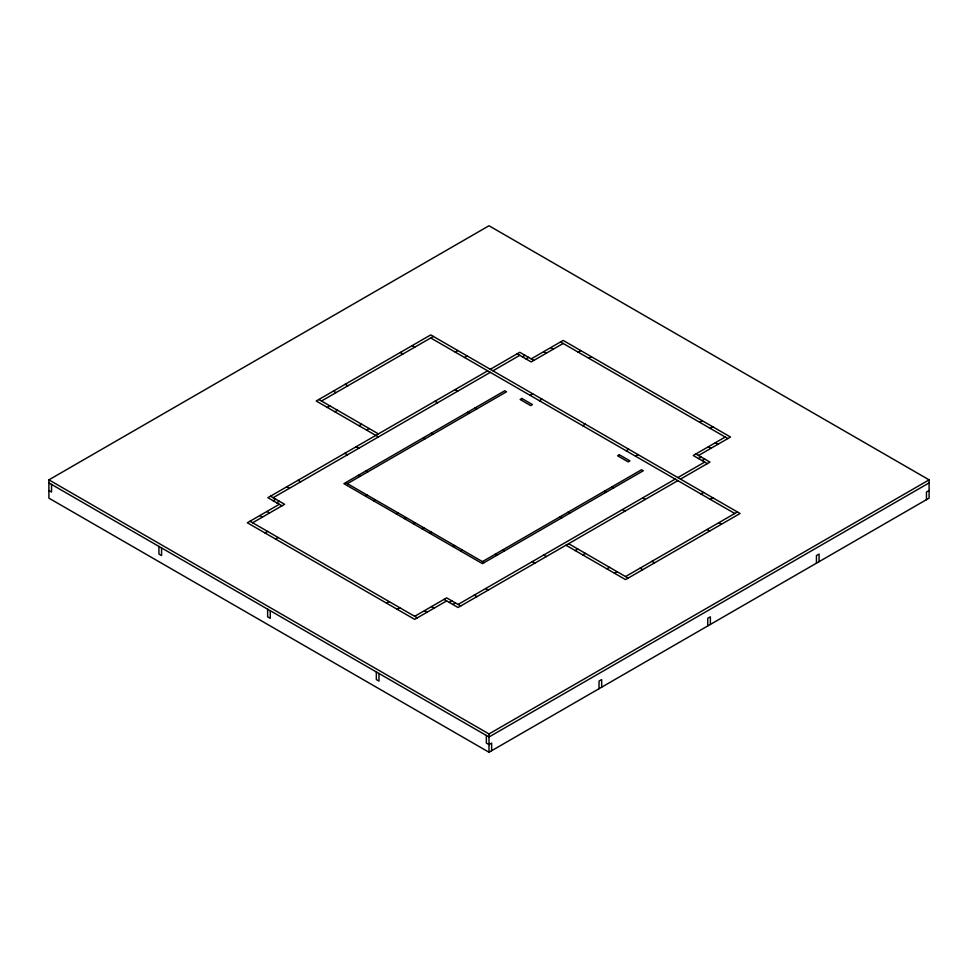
<?xml version="1.0" encoding="UTF-8"?>
<svg xmlns="http://www.w3.org/2000/svg" width="978" height="978" viewBox="0 0 978 978"><rect width="100%" height="100%" fill="white"/><g stroke="black" fill="none" stroke-linecap="round" stroke-linejoin="round"><path stroke-width="1.47" d="M48.9 479.856L489 225.759L929.1 479.856L929.1 498.144L489 752.241L48.9 498.144L48.9 479.856L489 733.94L929.1 479.856M321.493 401.017L433.364 336.432M327.3 407.423L329.941 405.894M334.867 411.787L337.508 410.271M455.186 352.08L457.826 350.552M464.587 357.508L467.227 355.98M358.987 425.711L361.628 424.195M366.554 430.088L369.195 428.56M487.655 370.821L267.886 497.704L281.957 505.834M490.296 369.305L519.77 352.288L533.841 360.405M273.168 497.704L490.296 372.349M492.936 370.821L519.77 355.332M273.155 500.748L275.796 499.232M522.399 356.848L525.039 355.332M276.676 502.79L279.317 501.262M525.919 358.889L528.56 357.361M279.317 504.306L247.336 522.765L414.672 619.38L446.64 600.92M531.201 358.877L563.169 340.417L730.505 437.032L698.524 455.491M252.617 522.765L284.598 504.306L270.527 496.188M563.169 343.474L531.201 361.933L517.13 353.804M347.398 483.658L506.518 391.775L504.77 390.772L343.889 483.658L482.423 563.634L643.304 470.748L641.556 469.746L482.423 561.616M264.94 532.937L267.581 531.409M578.132 352.117L580.773 350.589M275.503 539.025L278.143 537.509M588.695 358.205L591.335 356.689M530.003 395.271L532.643 393.755M365.625 496.201L367.386 495.186M539.404 400.699L542.044 399.171M373.547 500.773L375.307 499.77M396.432 513.988L398.193 512.973M404.354 518.56L406.114 517.545M413.156 523.646L414.916 522.631M582.754 425.723L585.394 424.207M421.958 528.731L423.719 527.717M429.88 533.303L431.64 532.289M452.765 546.506L454.525 545.504M626.103 450.76L628.744 449.232M460.687 551.091L462.447 550.076M635.492 456.176L638.133 454.66M386.506 603.108L389.146 601.592M699.698 422.288L702.338 420.772M397.068 609.208L399.709 607.68M710.26 428.388L712.901 426.86M414.672 616.323L446.64 597.864L460.711 605.993M725.224 437.032L693.243 455.491L707.314 463.609M449.281 602.436L451.922 600.908M698.524 458.535L701.165 457.007M452.802 604.465L455.442 602.949M702.045 460.565L704.686 459.049M458.071 604.465L675.199 479.11M677.84 477.582L704.673 462.093M677.84 480.626L458.071 607.509L444 599.392M680.48 479.11L709.955 462.093L695.884 453.963M575.198 550.553L577.839 549.025M582.778 554.917L585.419 553.389M700.92 493.951L703.561 492.423M710.309 499.379L712.95 497.851M606.886 568.841L609.526 567.313M614.465 573.218L617.106 571.69M625.541 576.568L737.412 511.971M929.1 482.9L489 736.996L48.9 482.9M929.1 490.528L926.459 492.044L926.459 499.672M560.528 341.945L727.864 438.56M550.7 347.618L553.34 349.146M715.395 442.704L718.035 444.232M543.658 351.689L546.299 353.205M708.353 446.763L710.994 448.291M430.723 337.96L734.771 513.499M412.129 345.65L414.77 347.166M718.818 522.704L721.458 524.232M400.32 352.459L402.96 353.987M707.008 529.526L709.649 531.054M455.051 389.647L457.692 391.176M642.607 497.924L645.248 499.452M475.112 407.887L476.861 408.902M611.898 486.861L613.646 487.875M467.508 412.288L469.257 413.291M604.294 491.249L606.042 492.264M434.953 401.249L437.594 402.777M622.509 509.526L625.15 511.054M431.102 433.303L432.851 434.305M567.888 512.276L569.636 513.279M345.234 384.268L347.875 385.797M651.923 561.335L654.563 562.851M423.498 437.692L425.247 438.706M560.284 516.665L562.032 517.68M333.425 391.09L336.065 392.606M640.113 568.157L642.754 569.673M318.852 399.501L378.425 433.89M568.609 543.695L628.182 578.084M378.425 436.934L316.212 401.017L430.723 334.904L740.053 513.499L625.541 579.612L565.969 545.223M356.151 446.75L358.792 448.279M543.695 555.027L546.335 556.555M344.794 453.303L347.434 454.831M532.338 561.58L534.978 563.108M365.968 470.907L367.716 471.922M502.753 549.88L504.501 550.883M358.364 475.296L360.112 476.31M495.149 554.269L496.897 555.284M345.637 482.643L484.183 562.619M298.058 480.284L300.698 481.812M485.601 588.573L488.242 590.101M286.701 486.848L289.341 488.364M474.244 595.125L476.885 596.653M266.847 511.506L269.488 513.034M431.542 606.592L434.183 608.108M259.806 515.565L262.446 517.093M424.501 610.651L427.141 612.179M249.977 521.237L417.313 617.851M48.9 490.528L51.541 492.044L51.541 484.428M819.075 561.665L819.075 554.049L816.434 555.577L816.434 563.194M710.37 624.429L710.37 616.812L707.73 618.328L707.73 625.957M601.666 687.192L601.666 679.563L599.025 681.091L599.025 688.72M491.641 750.713L491.641 743.084L489 744.613L486.359 743.084L486.359 735.468M489 733.94L489 752.241M378.975 673.463L378.975 681.091L376.334 679.563L376.334 671.947M270.27 610.712L270.27 618.328L267.63 616.812L267.63 609.184M161.566 547.949L161.566 555.577L158.925 554.049L158.925 546.421M521.873 398.486L520.125 399.489L530.712 405.613L532.46 404.599L521.873 398.486M619.343 454.758L617.595 455.772L628.182 461.885L629.942 460.87L619.343 454.758"/></g></svg>
